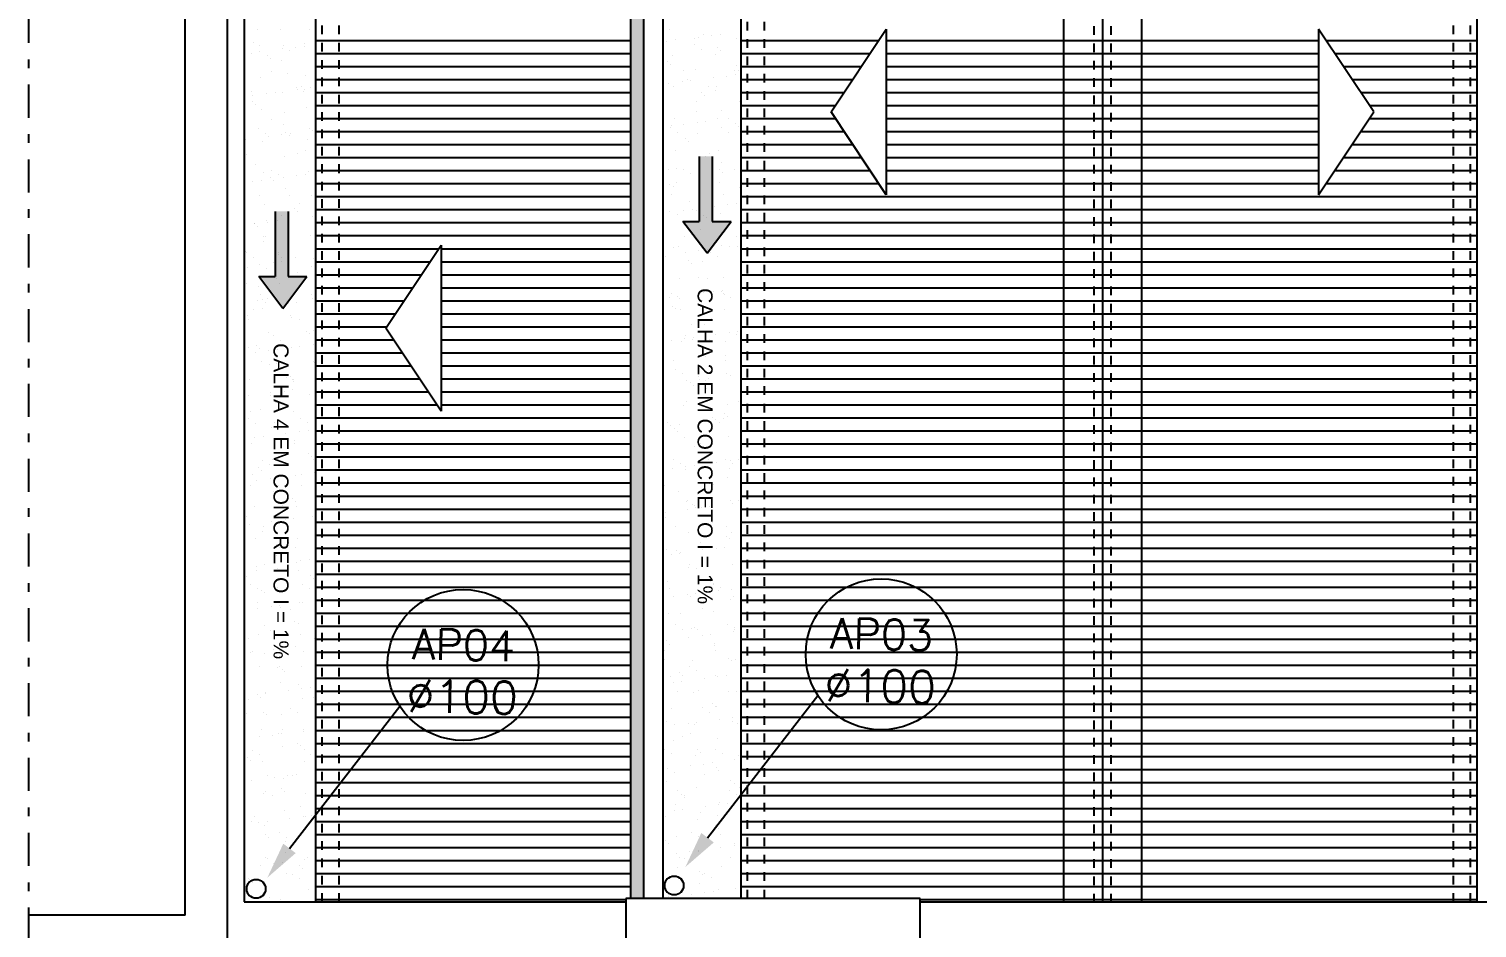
# Model space of a CAD drawing. Header units: millimetres. Extents: x 1573 to 2177, y 1587 to 1932.
# Drawn here: x 1922.09 to 1938.78, y 1898.42 to 1908.78 of the extents above; entities that cross this region are included whole.
import ezdxf
from ezdxf.enums import TextEntityAlignment as Align

# ---------------------------------------------------------------- set-up
doc = ezdxf.new("R2010")
doc.units = ezdxf.units.MM
doc.header["$LTSCALE"] = 0.03
doc.linetypes.add('DASHDOT', pattern=[25.4, 12.7, -6.35, 0, -6.35])
doc.linetypes.add('HIDDEN', pattern=[9.525, 6.35, -3.175])
for name, color, linetype in [('-HIDRO', 8, 'Continuous'), ('A-PEN-C', 4, 'Continuous'), ('PL09', 9, 'Continuous'), ('Tinterno', 9, 'Continuous')]:
    doc.layers.add(name, color=color, linetype=linetype)
doc.layers.add('TigreCad', color=2, linetype='Continuous', lineweight=13)
doc.styles.add('ARIAL', font='arial.ttf')
doc.styles.add('ROMANS', font='romans.shx', dxfattribs={"height": 0.1})

# ---------------------------------------------------------------- blocks, each defined once
blk = doc.blocks.new('11031501d')
at = {"layer": 'TigreCad'}
blk.add_circle((0, 0), 75, dxfattribs=at)
at = {"layer": 'Tinterno'}
blk.add_circle((0, 0), 72.5, dxfattribs=at)

msp = doc.modelspace()

# ---------------------------------------------------------------- hatches: boundary and pattern name
at = {"layer": '-HIDRO'}
h = msp.add_hatch(color=256, dxfattribs=at)
h.dxf.hatch_style = 1
h.paths.add_polyline_path([(1929.17, 1911.044), (1928.27, 1911.044), (1928.27, 1911.944), (1928.12, 1911.944), (1928.12, 1910.894), (1929.02, 1910.894), (1929.02, 1898.762), (1929.17, 1898.762)])
at = {"layer": 'PL09', "ltscale": 100}
for points in [[(1930.18, 1906.562), (1929.962, 1906.562), (1929.962, 1907.312), (1929.812, 1907.312), (1929.812, 1906.562), (1929.625, 1906.562), (1929.903, 1906.195)], [(1925.293, 1905.928), (1925.075, 1905.928), (1925.075, 1906.678), (1924.925, 1906.678), (1924.925, 1905.928), (1924.738, 1905.928), (1925.015, 1905.56)]]:
    msp.add_hatch(color=256, dxfattribs=at).paths.add_polyline_path(points)

# ---------------------------------------------------------------- linework, layer by layer
at = {"layer": '-HIDRO', "linetype": 'DASHDOT'}
msp.add_line((1922.089, 1888.793), (1922.089, 1928.747), dxfattribs=at)
at = {"layer": '-HIDRO'}
for p, q in [((1923.889, 1898.57), (1923.889, 1928.747)), ((1934.009, 1916.813), (1934.009, 1898.72)), ((1934.459, 1916.813), (1934.459, 1898.72)), ((1934.909, 1916.813), (1934.909, 1898.72)), ((1938.776, 1898.72), (1938.776, 1916.813)), ((1924.374, 1912.139), (1924.374, 1898.27)), ((1930.295, 1898.762), (1930.295, 1912.169)), ((1924.569, 1911.944), (1924.569, 1898.72)), ((1925.394, 1898.72), (1925.394, 1911.944)), ((1929.395, 1911.269), (1929.395, 1898.762)), ((1929.17, 1911.044), (1929.17, 1898.762)), ((1929.02, 1910.894), (1929.02, 1898.762)), ((1924.727, 1908.77), (1924.727, 1908.77)), ((1924.991, 1908.778), (1924.991, 1908.778)), ((1925.321, 1908.771), (1925.321, 1908.771)), ((1929.473, 1908.779), (1929.473, 1908.779)), ((1931.332, 1907.825), (1931.968, 1908.779)), ((1931.968, 1908.779), (1931.968, 1906.87)), ((1937.585, 1907.825), (1936.949, 1908.779)), ((1936.949, 1908.779), (1936.949, 1906.87)), ((1924.677, 1908.623), (1924.677, 1908.623)), ((1925.26, 1908.608), (1925.26, 1908.608)), ((1925.394, 1908.648), (1929.02, 1908.648)), ((1929.441, 1908.64), (1929.441, 1908.64)), ((1929.54, 1908.653), (1929.54, 1908.653)), ((1929.761, 1908.675), (1929.761, 1908.675)), ((1929.763, 1908.595), (1929.763, 1908.595)), ((1929.799, 1908.687), (1929.799, 1908.687)), ((1929.857, 1908.72), (1929.857, 1908.72)), ((1929.954, 1908.707), (1929.954, 1908.707)), ((1930.053, 1908.721), (1930.053, 1908.721)), ((1930.248, 1908.673), (1930.248, 1908.673)), ((1930.295, 1908.648), (1931.881, 1908.648)), ((1931.968, 1908.648), (1934.009, 1908.648)), ((1934.009, 1908.648), (1936.949, 1908.648)), ((1937.036, 1908.648), (1938.776, 1908.648)), ((1924.65, 1908.502), (1924.65, 1908.502)), ((1924.745, 1908.589), (1924.745, 1908.589)), ((1924.749, 1908.516), (1924.749, 1908.516)), ((1924.842, 1908.471), (1924.842, 1908.471)), ((1924.877, 1908.439), (1924.877, 1908.439)), ((1925.008, 1908.55), (1925.008, 1908.55)), ((1925.017, 1908.586), (1925.017, 1908.586)), ((1925.097, 1908.535), (1925.097, 1908.535)), ((1925.163, 1908.57), (1925.163, 1908.57)), ((1925.262, 1908.583), (1925.262, 1908.583)), ((1925.394, 1908.498), (1929.02, 1908.498)), ((1929.504, 1908.478), (1929.504, 1908.478)), ((1929.843, 1908.544), (1929.843, 1908.544)), ((1930.003, 1908.485), (1930.003, 1908.485)), ((1930.022, 1908.568), (1930.022, 1908.568)), ((1930.058, 1908.536), (1930.058, 1908.536)), ((1930.295, 1908.498), (1931.781, 1908.498)), ((1931.968, 1908.498), (1934.009, 1908.498)), ((1934.009, 1908.498), (1936.949, 1908.498)), ((1937.136, 1908.498), (1938.776, 1908.498)), ((1924.881, 1908.293), (1924.881, 1908.293)), ((1925.003, 1908.411), (1925.003, 1908.411)), ((1925.067, 1908.265), (1925.067, 1908.265)), ((1925.394, 1908.348), (1929.02, 1908.348)), ((1929.45, 1908.401), (1929.45, 1908.401)), ((1929.485, 1908.369), (1929.485, 1908.369)), ((1929.627, 1908.302), (1929.627, 1908.302)), ((1929.773, 1908.308), (1929.773, 1908.308)), ((1930.22, 1908.303), (1930.22, 1908.303)), ((1930.247, 1908.362), (1930.247, 1908.362)), ((1930.26, 1908.306), (1930.26, 1908.306)), ((1930.295, 1908.348), (1931.681, 1908.348)), ((1931.968, 1908.348), (1934.009, 1908.348)), ((1934.009, 1908.348), (1936.949, 1908.348)), ((1937.236, 1908.348), (1938.776, 1908.348)), ((1924.577, 1908.108), (1924.577, 1908.108)), ((1924.757, 1908.222), (1924.757, 1908.222)), ((1925.17, 1908.109), (1925.17, 1908.109)), ((1925.233, 1908.113), (1925.233, 1908.113)), ((1925.272, 1908.241), (1925.272, 1908.241)), ((1925.339, 1908.1), (1925.339, 1908.1)), ((1925.394, 1908.198), (1929.02, 1908.198)), ((1929.462, 1908.149), (1929.462, 1908.149)), ((1929.516, 1908.111), (1929.516, 1908.111)), ((1929.617, 1908.17), (1929.617, 1908.17)), ((1929.674, 1908.195), (1929.674, 1908.195)), ((1929.716, 1908.183), (1929.716, 1908.183)), ((1929.916, 1908.118), (1929.916, 1908.118)), ((1929.975, 1908.217), (1929.975, 1908.217)), ((1930.015, 1908.118), (1930.015, 1908.118)), ((1930.129, 1908.237), (1930.129, 1908.237)), ((1930.229, 1908.25), (1930.229, 1908.25)), ((1930.295, 1908.198), (1931.581, 1908.198)), ((1931.968, 1908.198), (1934.009, 1908.198)), ((1934.009, 1908.198), (1936.949, 1908.198)), ((1937.336, 1908.198), (1938.776, 1908.198)), ((1924.657, 1908.057), (1924.657, 1908.057)), ((1924.66, 1907.946), (1924.66, 1907.946)), ((1924.671, 1908.012), (1924.671, 1908.012)), ((1924.826, 1908.032), (1924.826, 1908.032)), ((1924.925, 1908.045), (1924.925, 1908.045)), ((1925.015, 1908.044), (1925.015, 1908.044)), ((1925.184, 1908.079), (1925.184, 1908.079)), ((1925.251, 1908.058), (1925.251, 1908.058)), ((1925.268, 1908.081), (1925.268, 1908.081)), ((1925.394, 1908.048), (1929.02, 1908.048)), ((1929.403, 1908.065), (1929.403, 1908.065)), ((1929.785, 1907.941), (1929.785, 1907.941)), ((1929.84, 1908.043), (1929.84, 1908.043)), ((1929.875, 1908.011), (1929.875, 1908.011)), ((1929.997, 1908.067), (1929.997, 1908.067)), ((1930.272, 1907.939), (1930.272, 1907.939)), ((1930.295, 1908.048), (1931.481, 1908.048)), ((1931.968, 1908.048), (1934.009, 1908.048)), ((1934.009, 1908.048), (1936.949, 1908.048)), ((1937.436, 1908.048), (1938.776, 1908.048)), ((1924.695, 1907.914), (1924.695, 1907.914)), ((1924.769, 1907.855), (1924.769, 1907.855)), ((1925.035, 1907.816), (1925.035, 1907.816)), ((1925.284, 1907.874), (1925.284, 1907.874)), ((1925.394, 1907.898), (1929.02, 1907.898)), ((1929.781, 1907.825), (1929.781, 1907.825)), ((1930.065, 1907.837), (1930.065, 1907.837)), ((1930.295, 1907.898), (1931.381, 1907.898)), ((1931.968, 1906.87), (1931.332, 1907.825)), ((1931.968, 1907.898), (1934.009, 1907.898)), ((1934.009, 1907.898), (1936.949, 1907.898)), ((1936.949, 1906.87), (1937.585, 1907.825)), ((1937.536, 1907.898), (1938.776, 1907.898)), ((1924.731, 1907.631), (1924.731, 1907.631)), ((1924.885, 1907.74), (1924.885, 1907.74)), ((1925.027, 1907.676), (1925.027, 1907.676)), ((1925.324, 1907.632), (1925.324, 1907.632)), ((1925.36, 1907.609), (1925.36, 1907.609)), ((1925.394, 1907.748), (1929.02, 1907.748)), ((1925.394, 1907.598), (1929.02, 1907.598)), ((1929.477, 1907.64), (1929.477, 1907.64)), ((1929.492, 1907.67), (1929.492, 1907.67)), ((1929.528, 1907.744), (1929.528, 1907.744)), ((1929.637, 1907.679), (1929.637, 1907.679)), ((1929.792, 1907.7), (1929.792, 1907.7)), ((1929.891, 1907.713), (1929.891, 1907.713)), ((1930.027, 1907.751), (1930.027, 1907.751)), ((1930.07, 1907.641), (1930.07, 1907.641)), ((1930.15, 1907.747), (1930.15, 1907.747)), ((1930.151, 1907.59), (1930.151, 1907.59)), ((1930.231, 1907.686), (1930.231, 1907.686)), ((1930.266, 1907.653), (1930.266, 1907.653)), ((1930.295, 1907.748), (1931.383, 1907.748)), ((1930.295, 1907.598), (1931.483, 1907.598)), ((1931.968, 1907.748), (1934.009, 1907.748)), ((1931.968, 1907.598), (1934.009, 1907.598)), ((1934.009, 1907.748), (1936.949, 1907.748)), ((1934.009, 1907.598), (1936.949, 1907.598)), ((1937.434, 1907.598), (1938.776, 1907.598)), ((1937.534, 1907.748), (1938.776, 1907.748)), ((1924.588, 1907.508), (1924.588, 1907.508)), ((1924.781, 1907.488), (1924.781, 1907.488)), ((1924.811, 1907.58), (1924.811, 1907.58)), ((1924.847, 1907.542), (1924.847, 1907.542)), ((1925.002, 1907.562), (1925.002, 1907.562)), ((1925.051, 1907.588), (1925.051, 1907.588)), ((1925.086, 1907.556), (1925.086, 1907.556)), ((1925.101, 1907.575), (1925.101, 1907.575)), ((1925.296, 1907.507), (1925.296, 1907.507)), ((1925.394, 1907.448), (1929.02, 1907.448)), ((1929.557, 1907.588), (1929.557, 1907.588)), ((1929.658, 1907.518), (1929.658, 1907.518)), ((1929.693, 1907.486), (1929.693, 1907.486)), ((1929.797, 1907.574), (1929.797, 1907.574)), ((1930.284, 1907.572), (1930.284, 1907.572)), ((1930.295, 1907.448), (1931.583, 1907.448)), ((1931.968, 1907.448), (1934.009, 1907.448)), ((1934.009, 1907.448), (1936.949, 1907.448)), ((1937.334, 1907.448), (1938.776, 1907.448)), ((1924.596, 1907.338), (1924.596, 1907.338)), ((1925.039, 1907.309), (1925.039, 1907.309)), ((1925.189, 1907.339), (1925.189, 1907.339)), ((1925.275, 1907.383), (1925.275, 1907.383)), ((1925.394, 1907.298), (1929.02, 1907.298)), ((1929.54, 1907.377), (1929.54, 1907.377)), ((1929.883, 1907.312), (1929.883, 1907.312)), ((1929.935, 1907.348), (1929.935, 1907.348)), ((1930.039, 1907.383), (1930.039, 1907.383)), ((1930.295, 1907.298), (1931.683, 1907.298)), ((1931.968, 1907.298), (1934.009, 1907.298)), ((1934.009, 1907.298), (1936.949, 1907.298)), ((1937.234, 1907.298), (1938.776, 1907.298)), ((1924.703, 1907.215), (1924.703, 1907.215)), ((1924.793, 1907.121), (1924.793, 1907.121)), ((1924.885, 1907.154), (1924.885, 1907.154)), ((1924.965, 1907.103), (1924.965, 1907.103)), ((1925.177, 1907.092), (1925.177, 1907.092)), ((1925.276, 1907.105), (1925.276, 1907.105)), ((1925.308, 1907.14), (1925.308, 1907.14)), ((1925.394, 1907.148), (1929.02, 1907.148)), ((1929.455, 1907.162), (1929.455, 1907.162)), ((1929.554, 1907.175), (1929.554, 1907.175)), ((1929.631, 1907.163), (1929.631, 1907.163)), ((1929.711, 1907.111), (1929.711, 1907.111)), ((1929.809, 1907.207), (1929.809, 1907.207)), ((1929.813, 1907.209), (1929.813, 1907.209)), ((1929.968, 1907.23), (1929.968, 1907.23)), ((1930.048, 1907.161), (1930.048, 1907.161)), ((1930.067, 1907.243), (1930.067, 1907.243)), ((1930.084, 1907.128), (1930.084, 1907.128)), ((1930.224, 1907.164), (1930.224, 1907.164)), ((1930.295, 1907.148), (1931.783, 1907.148)), ((1931.968, 1907.148), (1934.009, 1907.148)), ((1934.009, 1907.148), (1936.949, 1907.148)), ((1937.134, 1907.148), (1938.776, 1907.148)), ((1924.664, 1907.025), (1924.664, 1907.025)), ((1924.764, 1907.038), (1924.764, 1907.038)), ((1924.868, 1907.064), (1924.868, 1907.064)), ((1924.904, 1907.031), (1924.904, 1907.031)), ((1925.022, 1907.072), (1925.022, 1907.072)), ((1925.051, 1906.942), (1925.051, 1906.942)), ((1925.394, 1906.998), (1929.02, 1906.998)), ((1929.476, 1906.993), (1929.476, 1906.993)), ((1929.511, 1906.961), (1929.511, 1906.961)), ((1929.552, 1907.01), (1929.552, 1907.01)), ((1930.051, 1907.016), (1930.051, 1907.016)), ((1930.273, 1906.955), (1930.273, 1906.955)), ((1930.295, 1906.998), (1931.883, 1906.998)), ((1931.968, 1906.998), (1934.009, 1906.998)), ((1934.009, 1906.998), (1936.949, 1906.998)), ((1937.034, 1906.998), (1938.776, 1906.998)), ((1924.75, 1906.861), (1924.75, 1906.861)), ((1925.093, 1906.858), (1925.093, 1906.858)), ((1925.206, 1906.773), (1925.206, 1906.773)), ((1925.343, 1906.862), (1925.343, 1906.862)), ((1925.394, 1906.848), (1929.02, 1906.848)), ((1929.496, 1906.87), (1929.496, 1906.87)), ((1929.701, 1906.787), (1929.701, 1906.787)), ((1929.821, 1906.84), (1929.821, 1906.84)), ((1930.089, 1906.871), (1930.089, 1906.871)), ((1930.144, 1906.76), (1930.144, 1906.76)), ((1930.243, 1906.773), (1930.243, 1906.773)), ((1930.295, 1906.848), (1934.009, 1906.848)), ((1934.009, 1906.848), (1938.776, 1906.848)), ((1924.805, 1906.754), (1924.805, 1906.754)), ((1924.925, 1906.678), (1924.925, 1906.678)), ((1925.005, 1906.627), (1925.005, 1906.627)), ((1925.084, 1906.602), (1925.084, 1906.602)), ((1925.145, 1906.707), (1925.145, 1906.707)), ((1925.18, 1906.674), (1925.18, 1906.674)), ((1925.353, 1906.622), (1925.353, 1906.622)), ((1925.394, 1906.698), (1929.02, 1906.698)), ((1929.476, 1906.672), (1929.476, 1906.672)), ((1929.564, 1906.643), (1929.564, 1906.643)), ((1929.631, 1906.692), (1929.631, 1906.692)), ((1929.73, 1906.705), (1929.73, 1906.705)), ((1929.785, 1906.686), (1929.785, 1906.686)), ((1929.865, 1906.634), (1929.865, 1906.634)), ((1929.866, 1906.636), (1929.866, 1906.636)), ((1929.901, 1906.603), (1929.901, 1906.603)), ((1929.989, 1906.739), (1929.989, 1906.739)), ((1930.063, 1906.649), (1930.063, 1906.649)), ((1930.295, 1906.698), (1934.009, 1906.698)), ((1934.009, 1906.698), (1938.776, 1906.698)), ((1924.575, 1906.578), (1924.575, 1906.578)), ((1924.685, 1906.534), (1924.685, 1906.534)), ((1924.686, 1906.539), (1924.686, 1906.539)), ((1924.721, 1906.506), (1924.721, 1906.506)), ((1924.825, 1906.568), (1924.825, 1906.568)), ((1924.84, 1906.555), (1924.84, 1906.555)), ((1924.949, 1906.576), (1924.949, 1906.576)), ((1925.394, 1906.548), (1929.02, 1906.548)), ((1929.833, 1906.473), (1929.833, 1906.473)), ((1930.091, 1906.43), (1930.091, 1906.43)), ((1930.295, 1906.548), (1934.009, 1906.548)), ((1934.009, 1906.548), (1938.776, 1906.548)), ((1924.789, 1906.385), (1924.789, 1906.385)), ((1924.797, 1906.333), (1924.797, 1906.333)), ((1924.817, 1906.387), (1924.817, 1906.387)), ((1925.332, 1906.405), (1925.332, 1906.405)), ((1925.394, 1906.398), (1929.02, 1906.398)), ((1926.202, 1905.332), (1926.839, 1906.287)), ((1926.839, 1906.287), (1926.839, 1904.377)), ((1929.518, 1906.262), (1929.518, 1906.262)), ((1929.576, 1906.276), (1929.576, 1906.276)), ((1929.649, 1906.393), (1929.649, 1906.393)), ((1930.075, 1906.282), (1930.075, 1906.282)), ((1930.164, 1906.269), (1930.164, 1906.269)), ((1930.243, 1906.394), (1930.243, 1906.394)), ((1930.257, 1906.278), (1930.257, 1906.278)), ((1930.295, 1906.398), (1934.009, 1906.398)), ((1934.009, 1906.398), (1938.776, 1906.398)), ((1924.587, 1906.211), (1924.587, 1906.211)), ((1924.599, 1906.199), (1924.599, 1906.199)), ((1924.68, 1906.148), (1924.68, 1906.148)), ((1924.961, 1906.209), (1924.961, 1906.209)), ((1924.963, 1906.182), (1924.963, 1906.182)), ((1924.998, 1906.149), (1924.998, 1906.149)), ((1925.001, 1906.098), (1925.001, 1906.098)), ((1925.079, 1906.201), (1925.079, 1906.201)), ((1925.159, 1906.15), (1925.159, 1906.15)), ((1925.374, 1906.132), (1925.374, 1906.132)), ((1925.394, 1906.248), (1926.813, 1906.248)), ((1925.394, 1906.098), (1926.713, 1906.098)), ((1926.839, 1906.248), (1929.02, 1906.248)), ((1926.839, 1906.098), (1929.02, 1906.098)), ((1929.426, 1906.156), (1929.426, 1906.156)), ((1929.652, 1906.201), (1929.652, 1906.201)), ((1929.684, 1906.111), (1929.684, 1906.111)), ((1929.806, 1906.222), (1929.806, 1906.222)), ((1929.845, 1906.106), (1929.845, 1906.106)), ((1929.906, 1906.235), (1929.906, 1906.235)), ((1929.939, 1906.209), (1929.939, 1906.209)), ((1930.019, 1906.157), (1930.019, 1906.157)), ((1930.292, 1906.246), (1930.292, 1906.246)), ((1930.295, 1906.248), (1934.009, 1906.248)), ((1930.295, 1906.098), (1934.009, 1906.098)), ((1934.009, 1906.248), (1938.776, 1906.248)), ((1934.009, 1906.098), (1938.776, 1906.098)), ((1924.602, 1906.03), (1924.602, 1906.03)), ((1924.747, 1906.065), (1924.747, 1906.065)), ((1924.829, 1906.02), (1924.829, 1906.02)), ((1924.902, 1906.085), (1924.902, 1906.085)), ((1925.187, 1905.976), (1925.187, 1905.976)), ((1925.344, 1906.038), (1925.344, 1906.038)), ((1925.394, 1905.948), (1926.613, 1905.948)), ((1926.839, 1905.948), (1929.02, 1905.948)), ((1929.719, 1906.078), (1929.719, 1906.078)), ((1930.295, 1905.948), (1934.009, 1905.948)), ((1934.009, 1905.948), (1938.776, 1905.948)), ((1924.599, 1905.844), (1924.599, 1905.844)), ((1924.729, 1905.808), (1924.729, 1905.808)), ((1924.943, 1905.908), (1924.943, 1905.908)), ((1924.973, 1905.842), (1924.973, 1905.842)), ((1925.394, 1905.798), (1926.513, 1905.798)), ((1926.839, 1905.798), (1929.02, 1905.798)), ((1929.588, 1905.909), (1929.588, 1905.909)), ((1929.803, 1905.916), (1929.803, 1905.916)), ((1929.909, 1905.905), (1929.909, 1905.905)), ((1930.081, 1905.765), (1930.081, 1905.765)), ((1930.087, 1905.915), (1930.087, 1905.915)), ((1930.295, 1905.798), (1934.009, 1905.798)), ((1934.009, 1905.798), (1938.776, 1905.798)), ((1924.727, 1905.654), (1924.727, 1905.654)), ((1924.753, 1905.722), (1924.753, 1905.722)), ((1924.781, 1905.657), (1924.781, 1905.657)), ((1924.816, 1905.624), (1924.816, 1905.624)), ((1924.834, 1905.671), (1924.834, 1905.671)), ((1925.037, 1905.594), (1925.037, 1905.594)), ((1925.077, 1905.615), (1925.077, 1905.615)), ((1925.177, 1905.628), (1925.177, 1905.628)), ((1925.346, 1905.723), (1925.346, 1905.723)), ((1925.356, 1905.671), (1925.356, 1905.671)), ((1925.394, 1905.648), (1926.413, 1905.648)), ((1926.839, 1905.648), (1929.02, 1905.648)), ((1929.469, 1905.684), (1929.469, 1905.684)), ((1929.499, 1905.73), (1929.499, 1905.73)), ((1929.568, 1905.697), (1929.568, 1905.697)), ((1929.58, 1905.679), (1929.58, 1905.679)), ((1929.827, 1905.731), (1929.827, 1905.731)), ((1929.857, 1905.739), (1929.857, 1905.739)), ((1929.982, 1905.752), (1929.982, 1905.752)), ((1930.075, 1905.753), (1930.075, 1905.753)), ((1930.092, 1905.731), (1930.092, 1905.731)), ((1930.11, 1905.721), (1930.11, 1905.721)), ((1930.173, 1905.68), (1930.173, 1905.68)), ((1930.295, 1905.648), (1934.009, 1905.648)), ((1934.009, 1905.648), (1938.776, 1905.648)), ((1924.611, 1905.476), (1924.611, 1905.476)), ((1924.618, 1905.429), (1924.618, 1905.429)), ((1924.679, 1905.547), (1924.679, 1905.547)), ((1924.778, 1905.56), (1924.778, 1905.56)), ((1925.099, 1905.474), (1925.099, 1905.474)), ((1925.119, 1905.45), (1925.119, 1905.45)), ((1925.211, 1905.43), (1925.211, 1905.43)), ((1925.394, 1905.498), (1926.313, 1905.498)), ((1926.839, 1905.498), (1929.02, 1905.498)), ((1929.502, 1905.586), (1929.502, 1905.586)), ((1929.537, 1905.553), (1929.537, 1905.553)), ((1929.6, 1905.542), (1929.6, 1905.542)), ((1929.957, 1905.439), (1929.957, 1905.439)), ((1930.099, 1905.548), (1930.099, 1905.548)), ((1930.295, 1905.498), (1934.009, 1905.498)), ((1934.009, 1905.498), (1938.776, 1905.498)), ((1924.853, 1905.286), (1924.853, 1905.286)), ((1925.285, 1905.298), (1925.285, 1905.298)), ((1925.32, 1905.266), (1925.32, 1905.266)), ((1925.368, 1905.304), (1925.368, 1905.304)), ((1925.394, 1905.348), (1926.213, 1905.348)), ((1926.839, 1904.377), (1926.202, 1905.332)), ((1926.839, 1905.348), (1929.02, 1905.348)), ((1929.653, 1905.253), (1929.653, 1905.253)), ((1929.727, 1905.38), (1929.727, 1905.38)), ((1929.869, 1905.372), (1929.869, 1905.372)), ((1930.003, 1905.261), (1930.003, 1905.261)), ((1930.158, 1905.282), (1930.158, 1905.282)), ((1930.246, 1905.254), (1930.246, 1905.254)), ((1930.257, 1905.295), (1930.257, 1905.295)), ((1930.295, 1905.348), (1934.009, 1905.348)), ((1934.009, 1905.348), (1938.776, 1905.348)), ((1924.623, 1905.109), (1924.623, 1905.109)), ((1924.712, 1905.131), (1924.712, 1905.131)), ((1924.747, 1905.099), (1924.747, 1905.099)), ((1924.907, 1905.245), (1924.907, 1905.245)), ((1924.953, 1905.09), (1924.953, 1905.09)), ((1924.987, 1905.194), (1924.987, 1905.194)), ((1925.111, 1905.107), (1925.111, 1905.107)), ((1925.212, 1905.124), (1925.212, 1905.124)), ((1925.367, 1905.144), (1925.367, 1905.144)), ((1925.394, 1905.198), (1926.292, 1905.198)), ((1926.839, 1905.198), (1929.02, 1905.198)), ((1929.49, 1905.194), (1929.49, 1905.194)), ((1929.612, 1905.175), (1929.612, 1905.175)), ((1929.645, 1905.214), (1929.645, 1905.214)), ((1929.733, 1905.202), (1929.733, 1905.202)), ((1929.744, 1905.227), (1929.744, 1905.227)), ((1929.892, 1905.228), (1929.892, 1905.228)), ((1929.927, 1905.196), (1929.927, 1905.196)), ((1930.111, 1905.181), (1930.111, 1905.181)), ((1930.295, 1905.198), (1934.009, 1905.198)), ((1934.009, 1905.198), (1938.776, 1905.198)), ((1924.699, 1905.056), (1924.699, 1905.056)), ((1924.772, 1904.952), (1924.772, 1904.952)), ((1924.854, 1905.077), (1924.854, 1905.077)), ((1924.937, 1904.925), (1924.937, 1904.925)), ((1925.365, 1904.953), (1925.365, 1904.953)), ((1925.38, 1904.937), (1925.38, 1904.937)), ((1925.394, 1905.048), (1926.392, 1905.048)), ((1926.839, 1905.048), (1929.02, 1905.048)), ((1929.518, 1904.961), (1929.518, 1904.961)), ((1929.881, 1905.005), (1929.881, 1905.005)), ((1930.111, 1904.962), (1930.111, 1904.962)), ((1930.117, 1905.022), (1930.117, 1905.022)), ((1930.295, 1905.048), (1934.009, 1905.048)), ((1934.009, 1905.048), (1938.776, 1905.048)), ((1924.865, 1904.919), (1924.865, 1904.919)), ((1925.061, 1904.768), (1925.061, 1904.768)), ((1925.103, 1904.773), (1925.103, 1904.773)), ((1925.394, 1904.898), (1926.492, 1904.898)), ((1926.839, 1904.898), (1929.02, 1904.898)), ((1929.544, 1904.855), (1929.544, 1904.855)), ((1929.624, 1904.808), (1929.624, 1904.808)), ((1929.807, 1904.776), (1929.807, 1904.776)), ((1929.92, 1904.757), (1929.92, 1904.757)), ((1930.123, 1904.814), (1930.123, 1904.814)), ((1930.179, 1904.791), (1930.179, 1904.791)), ((1930.283, 1904.87), (1930.283, 1904.87)), ((1930.295, 1904.898), (1934.009, 1904.898)), ((1934.009, 1904.898), (1938.776, 1904.898)), ((1924.635, 1904.742), (1924.635, 1904.742)), ((1924.875, 1904.586), (1924.875, 1904.586)), ((1925.03, 1904.607), (1925.03, 1904.607)), ((1925.123, 1904.74), (1925.123, 1904.74)), ((1925.129, 1904.62), (1925.129, 1904.62)), ((1925.138, 1904.741), (1925.138, 1904.741)), ((1925.141, 1904.717), (1925.141, 1904.717)), ((1925.388, 1904.654), (1925.388, 1904.654)), ((1925.394, 1904.748), (1926.592, 1904.748)), ((1925.394, 1904.598), (1926.692, 1904.598)), ((1926.839, 1904.748), (1929.02, 1904.748)), ((1926.839, 1904.598), (1929.02, 1904.598)), ((1929.407, 1904.69), (1929.407, 1904.69)), ((1929.666, 1904.724), (1929.666, 1904.724)), ((1929.71, 1904.703), (1929.71, 1904.703)), ((1929.745, 1904.671), (1929.745, 1904.671)), ((1929.821, 1904.744), (1929.821, 1904.744)), ((1929.887, 1904.725), (1929.887, 1904.725)), ((1929.893, 1904.638), (1929.893, 1904.638)), ((1930.295, 1904.748), (1934.009, 1904.748)), ((1930.295, 1904.598), (1934.009, 1904.598)), ((1934.009, 1904.748), (1938.776, 1904.748)), ((1934.009, 1904.598), (1938.776, 1904.598)), ((1924.616, 1904.552), (1924.616, 1904.552)), ((1924.877, 1904.552), (1924.877, 1904.552)), ((1924.926, 1904.475), (1924.926, 1904.475)), ((1925.327, 1904.567), (1925.327, 1904.567)), ((1925.392, 1904.57), (1925.392, 1904.57)), ((1925.394, 1904.448), (1926.792, 1904.448)), ((1926.839, 1904.448), (1929.02, 1904.448)), ((1929.636, 1904.441), (1929.636, 1904.441)), ((1929.672, 1904.484), (1929.672, 1904.484)), ((1929.935, 1904.497), (1929.935, 1904.497)), ((1930.135, 1904.447), (1930.135, 1904.447)), ((1930.265, 1904.485), (1930.265, 1904.485)), ((1930.295, 1904.448), (1934.009, 1904.448)), ((1934.009, 1904.448), (1938.776, 1904.448)), ((1924.621, 1904.29), (1924.621, 1904.29)), ((1924.647, 1904.375), (1924.647, 1904.375)), ((1924.755, 1904.4), (1924.755, 1904.4)), ((1925.135, 1904.373), (1925.135, 1904.373)), ((1925.215, 1904.291), (1925.215, 1904.291)), ((1925.394, 1904.298), (1929.02, 1904.298)), ((1929.841, 1904.254), (1929.841, 1904.254)), ((1929.905, 1904.271), (1929.905, 1904.271)), ((1929.961, 1904.299), (1929.961, 1904.299)), ((1929.996, 1904.274), (1929.996, 1904.274)), ((1930.095, 1904.287), (1930.095, 1904.287)), ((1930.101, 1904.345), (1930.101, 1904.345)), ((1930.136, 1904.313), (1930.136, 1904.313)), ((1930.295, 1904.298), (1934.009, 1904.298)), ((1934.009, 1904.298), (1938.776, 1904.298)), ((1924.702, 1904.238), (1924.702, 1904.238)), ((1924.889, 1904.184), (1924.889, 1904.184)), ((1924.92, 1904.248), (1924.92, 1904.248)), ((1924.956, 1904.216), (1924.956, 1904.216)), ((1925.051, 1904.116), (1925.051, 1904.116)), ((1925.206, 1904.136), (1925.206, 1904.136)), ((1925.295, 1904.24), (1925.295, 1904.24)), ((1925.305, 1904.149), (1925.305, 1904.149)), ((1925.394, 1904.148), (1929.02, 1904.148)), ((1929.448, 1904.247), (1929.448, 1904.247)), ((1929.483, 1904.206), (1929.483, 1904.206)), ((1929.528, 1904.178), (1929.528, 1904.178)), ((1929.563, 1904.146), (1929.563, 1904.146)), ((1929.583, 1904.219), (1929.583, 1904.219)), ((1930.041, 1904.248), (1930.041, 1904.248)), ((1930.295, 1904.148), (1934.009, 1904.148)), ((1934.009, 1904.148), (1938.776, 1904.148)), ((1924.659, 1904.008), (1924.659, 1904.008)), ((1924.693, 1904.069), (1924.693, 1904.069)), ((1924.792, 1904.082), (1924.792, 1904.082)), ((1925.079, 1903.998), (1925.079, 1903.998)), ((1925.145, 1904.042), (1925.145, 1904.042)), ((1925.147, 1904.006), (1925.147, 1904.006)), ((1925.394, 1903.998), (1929.02, 1903.998)), ((1929.648, 1904.074), (1929.648, 1904.074)), ((1929.753, 1903.972), (1929.753, 1903.972)), ((1929.825, 1904.007), (1929.825, 1904.007)), ((1930.147, 1904.08), (1930.147, 1904.08)), ((1930.295, 1903.998), (1934.009, 1903.998)), ((1934.009, 1903.998), (1938.776, 1903.998)), ((1924.573, 1903.875), (1924.573, 1903.875)), ((1924.775, 1903.813), (1924.775, 1903.813)), ((1924.856, 1903.761), (1924.856, 1903.761)), ((1924.901, 1903.817), (1924.901, 1903.817)), ((1925.311, 1903.89), (1925.311, 1903.89)), ((1925.346, 1903.858), (1925.346, 1903.858)), ((1925.369, 1903.814), (1925.369, 1903.814)), ((1925.394, 1903.848), (1929.02, 1903.848)), ((1929.403, 1903.885), (1929.403, 1903.885)), ((1929.521, 1903.821), (1929.521, 1903.821)), ((1929.602, 1903.77), (1929.602, 1903.77)), ((1929.917, 1903.904), (1929.917, 1903.904)), ((1929.918, 1903.82), (1929.918, 1903.82)), ((1929.953, 1903.788), (1929.953, 1903.788)), ((1930.017, 1903.783), (1930.017, 1903.783)), ((1930.115, 1903.822), (1930.115, 1903.822)), ((1930.172, 1903.804), (1930.172, 1903.804)), ((1930.195, 1903.771), (1930.195, 1903.771)), ((1930.271, 1903.817), (1930.271, 1903.817)), ((1930.295, 1903.848), (1934.009, 1903.848)), ((1934.009, 1903.848), (1938.776, 1903.848)), ((1924.671, 1903.641), (1924.671, 1903.641)), ((1924.738, 1903.723), (1924.738, 1903.723)), ((1924.773, 1903.691), (1924.773, 1903.691)), ((1924.868, 1903.599), (1924.868, 1903.599)), ((1924.968, 1903.612), (1924.968, 1903.612)), ((1925.159, 1903.639), (1925.159, 1903.639)), ((1925.226, 1903.646), (1925.226, 1903.646)), ((1925.381, 1903.666), (1925.381, 1903.666)), ((1925.394, 1903.698), (1929.02, 1903.698)), ((1929.504, 1903.716), (1929.504, 1903.716)), ((1929.659, 1903.736), (1929.659, 1903.736)), ((1929.66, 1903.706), (1929.66, 1903.706)), ((1929.758, 1903.749), (1929.758, 1903.749)), ((1930.143, 1903.614), (1930.143, 1903.614)), ((1930.159, 1903.713), (1930.159, 1903.713)), ((1930.295, 1903.698), (1934.009, 1903.698)), ((1934.009, 1903.698), (1938.776, 1903.698)), ((1924.64, 1903.52), (1924.64, 1903.52)), ((1924.714, 1903.578), (1924.714, 1903.578)), ((1924.913, 1903.45), (1924.913, 1903.45)), ((1924.963, 1903.517), (1924.963, 1903.517)), ((1925.233, 1903.521), (1925.233, 1903.521)), ((1925.394, 1903.548), (1929.02, 1903.548)), ((1929.415, 1903.518), (1929.415, 1903.518)), ((1929.57, 1903.447), (1929.57, 1903.447)), ((1929.929, 1903.537), (1929.929, 1903.537)), ((1929.979, 1903.529), (1929.979, 1903.529)), ((1930.295, 1903.548), (1934.009, 1903.548)), ((1934.009, 1903.548), (1938.776, 1903.548)), ((1924.683, 1903.274), (1924.683, 1903.274)), ((1924.929, 1903.336), (1924.929, 1903.336)), ((1925.01, 1903.284), (1925.01, 1903.284)), ((1925.129, 1903.365), (1925.129, 1903.365)), ((1925.164, 1903.333), (1925.164, 1903.333)), ((1925.171, 1903.272), (1925.171, 1903.272)), ((1925.394, 1903.398), (1929.02, 1903.398)), ((1929.672, 1903.339), (1929.672, 1903.339)), ((1929.675, 1903.344), (1929.675, 1903.344)), ((1929.736, 1903.295), (1929.736, 1903.295)), ((1929.756, 1903.293), (1929.756, 1903.293)), ((1929.771, 1903.263), (1929.771, 1903.263)), ((1929.835, 1903.266), (1929.835, 1903.266)), ((1929.934, 1903.279), (1929.934, 1903.279)), ((1930.171, 1903.346), (1930.171, 1903.346)), ((1930.193, 1903.313), (1930.193, 1903.313)), ((1930.268, 1903.345), (1930.268, 1903.345)), ((1930.295, 1903.398), (1934.009, 1903.398)), ((1934.009, 1903.398), (1938.776, 1903.398)), ((1924.591, 1903.166), (1924.591, 1903.166)), ((1924.889, 1903.108), (1924.889, 1903.108)), ((1925.044, 1903.129), (1925.044, 1903.129)), ((1925.143, 1903.142), (1925.143, 1903.142)), ((1925.353, 1903.159), (1925.353, 1903.159)), ((1925.394, 1903.248), (1929.02, 1903.248)), ((1925.394, 1903.098), (1929.02, 1903.098)), ((1929.421, 1903.212), (1929.421, 1903.212)), ((1929.427, 1903.151), (1929.427, 1903.151)), ((1929.68, 1903.246), (1929.68, 1903.246)), ((1929.941, 1903.17), (1929.941, 1903.17)), ((1929.961, 1903.089), (1929.961, 1903.089)), ((1930.295, 1903.248), (1934.009, 1903.248)), ((1930.295, 1903.098), (1934.009, 1903.098)), ((1934.009, 1903.248), (1938.776, 1903.248)), ((1934.009, 1903.098), (1938.776, 1903.098)), ((1924.63, 1903.074), (1924.63, 1903.074)), ((1924.781, 1902.992), (1924.781, 1902.992)), ((1924.794, 1903.043), (1924.794, 1903.043)), ((1924.925, 1903.083), (1924.925, 1903.083)), ((1925.387, 1903.044), (1925.387, 1903.044)), ((1925.394, 1902.948), (1929.02, 1902.948)), ((1929.54, 1903.051), (1929.54, 1903.051)), ((1929.684, 1902.972), (1929.684, 1902.972)), ((1930.127, 1902.937), (1930.127, 1902.937)), ((1930.133, 1903.052), (1930.133, 1903.052)), ((1930.183, 1902.979), (1930.183, 1902.979)), ((1930.295, 1902.948), (1934.009, 1902.948)), ((1934.009, 1902.948), (1938.776, 1902.948)), ((1924.57, 1902.806), (1924.57, 1902.806)), ((1924.695, 1902.907), (1924.695, 1902.907)), ((1924.946, 1902.84), (1924.946, 1902.84)), ((1924.982, 1902.808), (1924.982, 1902.808)), ((1925.083, 1902.858), (1925.083, 1902.858)), ((1925.163, 1902.807), (1925.163, 1902.807)), ((1925.183, 1902.905), (1925.183, 1902.905)), ((1925.394, 1902.798), (1929.02, 1902.798)), ((1929.439, 1902.784), (1929.439, 1902.784)), ((1929.554, 1902.77), (1929.554, 1902.77)), ((1929.829, 1902.867), (1929.829, 1902.867)), ((1929.856, 1902.776), (1929.856, 1902.776)), ((1929.909, 1902.816), (1929.909, 1902.816)), ((1929.953, 1902.802), (1929.953, 1902.802)), ((1930.01, 1902.796), (1930.01, 1902.796)), ((1930.11, 1902.809), (1930.11, 1902.809)), ((1930.162, 1902.905), (1930.162, 1902.905)), ((1930.295, 1902.798), (1934.009, 1902.798)), ((1934.009, 1902.798), (1938.776, 1902.798)), ((1924.707, 1902.591), (1924.707, 1902.591)), ((1924.806, 1902.604), (1924.806, 1902.604)), ((1924.937, 1902.716), (1924.937, 1902.716)), ((1925.065, 1902.638), (1925.065, 1902.638)), ((1925.171, 1902.634), (1925.171, 1902.634)), ((1925.22, 1902.659), (1925.22, 1902.659)), ((1925.319, 1902.672), (1925.319, 1902.672)), ((1925.394, 1902.648), (1929.02, 1902.648)), ((1929.498, 1902.729), (1929.498, 1902.729)), ((1929.589, 1902.738), (1929.589, 1902.738)), ((1929.597, 1902.742), (1929.597, 1902.742)), ((1929.696, 1902.605), (1929.696, 1902.605)), ((1930.195, 1902.612), (1930.195, 1902.612)), ((1930.295, 1902.648), (1934.009, 1902.648)), ((1934.009, 1902.648), (1938.776, 1902.648)), ((1924.599, 1902.467), (1924.599, 1902.467)), ((1924.707, 1902.54), (1924.707, 1902.54)), ((1924.948, 1902.566), (1924.948, 1902.566)), ((1925.195, 1902.538), (1925.195, 1902.538)), ((1925.337, 1902.482), (1925.337, 1902.482)), ((1925.372, 1902.45), (1925.372, 1902.45)), ((1925.394, 1902.498), (1929.02, 1902.498)), ((1929.451, 1902.417), (1929.451, 1902.417)), ((1929.694, 1902.574), (1929.694, 1902.574)), ((1929.779, 1902.564), (1929.779, 1902.564)), ((1929.965, 1902.435), (1929.965, 1902.435)), ((1930.287, 1902.575), (1930.287, 1902.575)), ((1930.295, 1902.498), (1934.009, 1902.498)), ((1934.009, 1902.498), (1938.776, 1902.498)), ((1924.644, 1902.38), (1924.644, 1902.38)), ((1924.724, 1902.329), (1924.724, 1902.329)), ((1924.764, 1902.315), (1924.764, 1902.315)), ((1924.799, 1902.283), (1924.799, 1902.283)), ((1924.949, 1902.349), (1924.949, 1902.349)), ((1925.237, 1902.381), (1925.237, 1902.381)), ((1925.317, 1902.33), (1925.317, 1902.33)), ((1925.394, 1902.348), (1929.02, 1902.348)), ((1929.47, 1902.338), (1929.47, 1902.338)), ((1929.673, 1902.258), (1929.673, 1902.258)), ((1929.772, 1902.272), (1929.772, 1902.272)), ((1929.944, 1902.412), (1929.944, 1902.412)), ((1929.979, 1902.38), (1929.979, 1902.38)), ((1929.983, 1902.39), (1929.983, 1902.39)), ((1930.031, 1902.306), (1930.031, 1902.306)), ((1930.063, 1902.339), (1930.063, 1902.339)), ((1930.186, 1902.326), (1930.186, 1902.326)), ((1930.285, 1902.339), (1930.285, 1902.339)), ((1930.295, 1902.348), (1934.009, 1902.348)), ((1934.009, 1902.348), (1938.776, 1902.348)), ((1924.719, 1902.173), (1924.719, 1902.173)), ((1924.728, 1902.101), (1924.728, 1902.101)), ((1924.883, 1902.121), (1924.883, 1902.121)), ((1924.982, 1902.134), (1924.982, 1902.134)), ((1924.989, 1902.109), (1924.989, 1902.109)), ((1925.102, 1902.089), (1925.102, 1902.089)), ((1925.207, 1902.171), (1925.207, 1902.171)), ((1925.24, 1902.168), (1925.24, 1902.168)), ((1925.394, 1902.198), (1929.02, 1902.198)), ((1929.407, 1902.213), (1929.407, 1902.213)), ((1929.518, 1902.238), (1929.518, 1902.238)), ((1929.708, 1902.238), (1929.708, 1902.238)), ((1929.848, 1902.097), (1929.848, 1902.097)), ((1930.169, 1902.206), (1930.169, 1902.206)), ((1930.207, 1902.245), (1930.207, 1902.245)), ((1930.295, 1902.198), (1934.009, 1902.198)), ((1934.009, 1902.198), (1938.776, 1902.198)), ((1924.961, 1901.982), (1924.961, 1901.982)), ((1925.155, 1901.957), (1925.155, 1901.957)), ((1925.19, 1901.925), (1925.19, 1901.925)), ((1925.394, 1902.048), (1929.02, 1902.048)), ((1929.463, 1902.05), (1929.463, 1902.05)), ((1929.596, 1902.039), (1929.596, 1902.039)), ((1929.977, 1902.068), (1929.977, 1902.068)), ((1930.295, 1902.048), (1934.009, 1902.048)), ((1934.009, 1902.048), (1938.776, 1902.048)), ((1924.582, 1901.79), (1924.582, 1901.79)), ((1924.617, 1901.758), (1924.617, 1901.758)), ((1924.731, 1901.806), (1924.731, 1901.806)), ((1924.798, 1901.903), (1924.798, 1901.903)), ((1924.878, 1901.852), (1924.878, 1901.852)), ((1925.219, 1901.803), (1925.219, 1901.803)), ((1925.379, 1901.752), (1925.379, 1901.752)), ((1925.391, 1901.904), (1925.391, 1901.904)), ((1925.394, 1901.898), (1929.02, 1901.898)), ((1929.544, 1901.912), (1929.544, 1901.912)), ((1929.624, 1901.861), (1929.624, 1901.861)), ((1929.694, 1901.768), (1929.694, 1901.768)), ((1929.72, 1901.871), (1929.72, 1901.871)), ((1929.762, 1901.887), (1929.762, 1901.887)), ((1929.797, 1901.855), (1929.797, 1901.855)), ((1929.849, 1901.788), (1929.849, 1901.788)), ((1929.948, 1901.801), (1929.948, 1901.801)), ((1930.137, 1901.913), (1930.137, 1901.913)), ((1930.207, 1901.835), (1930.207, 1901.835)), ((1930.217, 1901.862), (1930.217, 1901.862)), ((1930.219, 1901.878), (1930.219, 1901.878)), ((1930.295, 1901.898), (1934.009, 1901.898)), ((1934.009, 1901.898), (1938.776, 1901.898)), ((1924.645, 1901.596), (1924.645, 1901.596)), ((1924.662, 1901.611), (1924.662, 1901.611)), ((1924.807, 1901.584), (1924.807, 1901.584)), ((1924.903, 1901.63), (1924.903, 1901.63)), ((1924.973, 1901.615), (1924.973, 1901.615)), ((1925.058, 1901.651), (1925.058, 1901.651)), ((1925.157, 1901.664), (1925.157, 1901.664)), ((1925.255, 1901.612), (1925.255, 1901.612)), ((1925.394, 1901.748), (1929.02, 1901.748)), ((1925.394, 1901.598), (1929.02, 1901.598)), ((1929.408, 1901.619), (1929.408, 1901.619)), ((1929.435, 1901.734), (1929.435, 1901.734)), ((1929.475, 1901.683), (1929.475, 1901.683)), ((1929.987, 1901.681), (1929.987, 1901.681)), ((1929.989, 1901.701), (1929.989, 1901.701)), ((1930.001, 1901.62), (1930.001, 1901.62)), ((1930.295, 1901.748), (1934.009, 1901.748)), ((1930.295, 1901.598), (1934.009, 1901.598)), ((1934.009, 1901.748), (1938.776, 1901.748)), ((1934.009, 1901.598), (1938.776, 1901.598)), ((1924.743, 1901.439), (1924.743, 1901.439)), ((1924.951, 1901.426), (1924.951, 1901.426)), ((1924.973, 1901.432), (1924.973, 1901.432)), ((1925.231, 1901.436), (1925.231, 1901.436)), ((1925.394, 1901.448), (1929.02, 1901.448)), ((1929.414, 1901.514), (1929.414, 1901.514)), ((1929.697, 1901.435), (1929.697, 1901.435)), ((1929.732, 1901.504), (1929.732, 1901.504)), ((1930.153, 1901.529), (1930.153, 1901.529)), ((1930.188, 1901.497), (1930.188, 1901.497)), ((1930.231, 1901.51), (1930.231, 1901.51)), ((1930.291, 1901.436), (1930.291, 1901.436)), ((1930.295, 1901.448), (1934.009, 1901.448)), ((1934.009, 1901.448), (1938.776, 1901.448)), ((1924.985, 1901.248), (1924.985, 1901.248)), ((1925.008, 1901.4), (1925.008, 1901.4)), ((1925.032, 1901.375), (1925.032, 1901.375)), ((1925.394, 1901.298), (1929.02, 1901.298)), ((1929.487, 1901.316), (1929.487, 1901.316)), ((1929.512, 1901.251), (1929.512, 1901.251)), ((1929.58, 1901.362), (1929.58, 1901.362)), ((1929.611, 1901.264), (1929.611, 1901.264)), ((1929.615, 1901.33), (1929.615, 1901.33)), ((1929.778, 1901.384), (1929.778, 1901.384)), ((1929.87, 1901.298), (1929.87, 1901.298)), ((1930.001, 1901.334), (1930.001, 1901.334)), ((1930.025, 1901.318), (1930.025, 1901.318)), ((1930.124, 1901.331), (1930.124, 1901.331)), ((1930.295, 1901.298), (1934.009, 1901.298)), ((1934.009, 1901.298), (1938.776, 1901.298)), ((1924.721, 1901.113), (1924.721, 1901.113)), ((1924.816, 1901.134), (1924.816, 1901.134)), ((1924.82, 1901.126), (1924.82, 1901.126)), ((1925.079, 1901.16), (1925.079, 1901.16)), ((1925.197, 1901.227), (1925.197, 1901.227)), ((1925.234, 1901.181), (1925.234, 1901.181)), ((1925.333, 1901.194), (1925.333, 1901.194)), ((1925.394, 1901.148), (1929.02, 1901.148)), ((1929.562, 1901.142), (1929.562, 1901.142)), ((1929.744, 1901.137), (1929.744, 1901.137)), ((1929.805, 1901.156), (1929.805, 1901.156)), ((1930.155, 1901.143), (1930.155, 1901.143)), ((1930.243, 1901.143), (1930.243, 1901.143)), ((1930.295, 1901.148), (1934.009, 1901.148)), ((1934.009, 1901.148), (1938.776, 1901.148)), ((1924.625, 1901.059), (1924.625, 1901.059)), ((1924.755, 1901.072), (1924.755, 1901.072)), ((1925.105, 1900.949), (1925.105, 1900.949)), ((1925.243, 1901.069), (1925.243, 1901.069)), ((1925.363, 1901.075), (1925.363, 1901.075)), ((1925.394, 1900.998), (1929.02, 1900.998)), ((1929.499, 1900.949), (1929.499, 1900.949)), ((1929.851, 1900.958), (1929.851, 1900.958)), ((1929.97, 1901.005), (1929.97, 1901.005)), ((1930.005, 1900.972), (1930.005, 1900.972)), ((1930.013, 1900.967), (1930.013, 1900.967)), ((1930.295, 1900.998), (1934.009, 1900.998)), ((1934.009, 1900.998), (1938.776, 1900.998)), ((1924.592, 1900.897), (1924.592, 1900.897)), ((1924.79, 1900.907), (1924.79, 1900.907)), ((1924.825, 1900.875), (1924.825, 1900.875)), ((1924.997, 1900.881), (1924.997, 1900.881)), ((1925.186, 1900.898), (1925.186, 1900.898)), ((1925.394, 1900.848), (1929.02, 1900.848)), ((1929.398, 1900.837), (1929.398, 1900.837)), ((1929.433, 1900.805), (1929.433, 1900.805)), ((1929.533, 1900.76), (1929.533, 1900.76)), ((1929.687, 1900.781), (1929.687, 1900.781)), ((1929.756, 1900.77), (1929.756, 1900.77)), ((1929.787, 1900.794), (1929.787, 1900.794)), ((1929.932, 1900.907), (1929.932, 1900.907)), ((1930.045, 1900.828), (1930.045, 1900.828)), ((1930.195, 1900.799), (1930.195, 1900.799)), ((1930.2, 1900.848), (1930.2, 1900.848)), ((1930.255, 1900.776), (1930.255, 1900.776)), ((1930.295, 1900.848), (1934.009, 1900.848)), ((1934.009, 1900.848), (1938.776, 1900.848)), ((1924.742, 1900.623), (1924.742, 1900.623)), ((1924.767, 1900.705), (1924.767, 1900.705)), ((1924.897, 1900.643), (1924.897, 1900.643)), ((1924.97, 1900.656), (1924.97, 1900.656)), ((1924.996, 1900.656), (1924.996, 1900.656)), ((1925.015, 1900.702), (1925.015, 1900.702)), ((1925.255, 1900.702), (1925.255, 1900.702)), ((1925.255, 1900.69), (1925.255, 1900.69)), ((1925.394, 1900.698), (1929.02, 1900.698)), ((1929.511, 1900.582), (1929.511, 1900.582)), ((1929.622, 1900.631), (1929.622, 1900.631)), ((1929.716, 1900.665), (1929.716, 1900.665)), ((1930.025, 1900.6), (1930.025, 1900.6)), ((1930.295, 1900.698), (1934.009, 1900.698)), ((1934.009, 1900.698), (1938.776, 1900.698)), ((1924.666, 1900.471), (1924.666, 1900.471)), ((1924.746, 1900.42), (1924.746, 1900.42)), ((1925.009, 1900.514), (1925.009, 1900.514)), ((1925.181, 1900.55), (1925.181, 1900.55)), ((1925.216, 1900.518), (1925.216, 1900.518)), ((1925.259, 1900.472), (1925.259, 1900.472)), ((1925.339, 1900.421), (1925.339, 1900.421)), ((1925.394, 1900.548), (1929.02, 1900.548)), ((1929.412, 1900.48), (1929.412, 1900.48)), ((1929.492, 1900.429), (1929.492, 1900.429)), ((1929.788, 1900.48), (1929.788, 1900.48)), ((1929.823, 1900.447), (1929.823, 1900.447)), ((1930.005, 1900.481), (1930.005, 1900.481)), ((1930.085, 1900.43), (1930.085, 1900.43)), ((1930.295, 1900.548), (1934.009, 1900.548)), ((1934.009, 1900.548), (1938.776, 1900.548)), ((1924.608, 1900.382), (1924.608, 1900.382)), ((1924.643, 1900.35), (1924.643, 1900.35)), ((1924.779, 1900.338), (1924.779, 1900.338)), ((1925.267, 1900.335), (1925.267, 1900.335)), ((1925.394, 1900.398), (1929.02, 1900.398)), ((1925.394, 1900.248), (1929.02, 1900.248)), ((1929.449, 1900.256), (1929.449, 1900.256)), ((1929.708, 1900.29), (1929.708, 1900.29)), ((1929.768, 1900.403), (1929.768, 1900.403)), ((1929.863, 1900.31), (1929.863, 1900.31)), ((1929.962, 1900.324), (1929.962, 1900.324)), ((1930.013, 1900.274), (1930.013, 1900.274)), ((1930.221, 1900.358), (1930.221, 1900.358)), ((1930.267, 1900.409), (1930.267, 1900.409)), ((1930.295, 1900.398), (1934.009, 1900.398)), ((1930.295, 1900.248), (1934.009, 1900.248)), ((1934.009, 1900.398), (1938.776, 1900.398)), ((1934.009, 1900.248), (1938.776, 1900.248)), ((1924.659, 1900.119), (1924.659, 1900.119)), ((1924.833, 1900.177), (1924.833, 1900.177)), ((1924.917, 1900.153), (1924.917, 1900.153)), ((1925.021, 1900.147), (1925.021, 1900.147)), ((1925.072, 1900.173), (1925.072, 1900.173)), ((1925.124, 1900.179), (1925.124, 1900.179)), ((1925.171, 1900.186), (1925.171, 1900.186)), ((1925.394, 1900.098), (1929.02, 1900.098)), ((1929.44, 1900.106), (1929.44, 1900.106)), ((1929.523, 1900.214), (1929.523, 1900.214)), ((1929.87, 1900.188), (1929.87, 1900.188)), ((1930.037, 1900.233), (1930.037, 1900.233)), ((1930.179, 1900.122), (1930.179, 1900.122)), ((1930.214, 1900.09), (1930.214, 1900.09)), ((1930.295, 1900.098), (1934.009, 1900.098)), ((1934.009, 1900.098), (1938.776, 1900.098)), ((1924.791, 1899.971), (1924.791, 1899.971)), ((1924.82, 1899.994), (1924.82, 1899.994)), ((1924.9, 1899.943), (1924.9, 1899.943)), ((1924.999, 1900.025), (1924.999, 1900.025)), ((1925.034, 1899.993), (1925.034, 1899.993)), ((1925.279, 1899.968), (1925.279, 1899.968)), ((1925.394, 1899.948), (1929.02, 1899.948)), ((1929.566, 1900.003), (1929.566, 1900.003)), ((1929.606, 1899.955), (1929.606, 1899.955)), ((1929.641, 1899.922), (1929.641, 1899.922)), ((1929.646, 1899.952), (1929.646, 1899.952)), ((1929.78, 1900.036), (1929.78, 1900.036)), ((1930.159, 1900.004), (1930.159, 1900.004)), ((1930.239, 1899.953), (1930.239, 1899.953)), ((1930.279, 1900.042), (1930.279, 1900.042)), ((1930.295, 1899.948), (1934.009, 1899.948)), ((1934.009, 1899.948), (1938.776, 1899.948)), ((1925.033, 1899.78), (1925.033, 1899.78)), ((1925.223, 1899.819), (1925.223, 1899.819)), ((1925.394, 1899.798), (1929.02, 1899.798)), ((1929.526, 1899.773), (1929.526, 1899.773)), ((1929.535, 1899.847), (1929.535, 1899.847)), ((1929.625, 1899.786), (1929.625, 1899.786)), ((1929.831, 1899.749), (1929.831, 1899.749)), ((1929.884, 1899.82), (1929.884, 1899.82)), ((1930.039, 1899.84), (1930.039, 1899.84)), ((1930.049, 1899.866), (1930.049, 1899.866)), ((1930.138, 1899.853), (1930.138, 1899.853)), ((1930.295, 1899.798), (1934.009, 1899.798)), ((1934.009, 1899.798), (1938.776, 1899.798)), ((1924.58, 1899.615), (1924.58, 1899.615)), ((1924.651, 1899.652), (1924.651, 1899.652)), ((1924.684, 1899.701), (1924.684, 1899.701)), ((1924.735, 1899.635), (1924.735, 1899.635)), ((1924.803, 1899.603), (1924.803, 1899.603)), ((1924.834, 1899.648), (1924.834, 1899.648)), ((1925.093, 1899.683), (1925.093, 1899.683)), ((1925.248, 1899.703), (1925.248, 1899.703)), ((1925.278, 1899.702), (1925.278, 1899.702)), ((1925.291, 1899.601), (1925.291, 1899.601)), ((1925.347, 1899.716), (1925.347, 1899.716)), ((1925.389, 1899.667), (1925.389, 1899.667)), ((1925.394, 1899.648), (1929.02, 1899.648)), ((1929.43, 1899.71), (1929.43, 1899.71)), ((1929.792, 1899.669), (1929.792, 1899.669)), ((1929.996, 1899.597), (1929.996, 1899.597)), ((1930.024, 1899.711), (1930.024, 1899.711)), ((1930.291, 1899.675), (1930.291, 1899.675)), ((1930.295, 1899.648), (1934.009, 1899.648)), ((1934.009, 1899.648), (1938.776, 1899.648)), ((1924.816, 1899.5), (1924.816, 1899.5)), ((1924.851, 1899.468), (1924.851, 1899.468)), ((1924.974, 1899.517), (1924.974, 1899.517)), ((1925.045, 1899.413), (1925.045, 1899.413)), ((1925.054, 1899.466), (1925.054, 1899.466)), ((1925.394, 1899.498), (1929.02, 1899.498)), ((1929.424, 1899.43), (1929.424, 1899.43)), ((1929.547, 1899.48), (1929.547, 1899.48)), ((1929.72, 1899.526), (1929.72, 1899.526)), ((1929.8, 1899.475), (1929.8, 1899.475)), ((1930.032, 1899.565), (1930.032, 1899.565)), ((1930.061, 1899.499), (1930.061, 1899.499)), ((1930.295, 1899.498), (1934.009, 1899.498)), ((1934.009, 1899.498), (1938.776, 1899.498)), ((1925.041, 1899.294), (1925.041, 1899.294)), ((1925.394, 1899.348), (1929.02, 1899.348)), ((1929.459, 1899.397), (1929.459, 1899.397)), ((1929.547, 1899.282), (1929.547, 1899.282)), ((1929.702, 1899.303), (1929.702, 1899.303)), ((1929.801, 1899.316), (1929.801, 1899.316)), ((1929.804, 1899.302), (1929.804, 1899.302)), ((1930.059, 1899.35), (1930.059, 1899.35)), ((1930.214, 1899.37), (1930.214, 1899.37)), ((1930.221, 1899.391), (1930.221, 1899.391)), ((1930.295, 1899.348), (1934.009, 1899.348)), ((1934.009, 1899.348), (1938.776, 1899.348)), ((1924.756, 1899.145), (1924.756, 1899.145)), ((1924.815, 1899.236), (1924.815, 1899.236)), ((1924.838, 1899.224), (1924.838, 1899.224)), ((1924.911, 1899.165), (1924.911, 1899.165)), ((1925.01, 1899.178), (1925.01, 1899.178)), ((1925.207, 1899.142), (1925.207, 1899.142)), ((1925.242, 1899.11), (1925.242, 1899.11)), ((1925.269, 1899.212), (1925.269, 1899.212)), ((1925.303, 1899.234), (1925.303, 1899.234)), ((1925.394, 1899.198), (1929.02, 1899.198)), ((1929.559, 1899.113), (1929.559, 1899.113)), ((1929.584, 1899.233), (1929.584, 1899.233)), ((1929.648, 1899.224), (1929.648, 1899.224)), ((1930.073, 1899.132), (1930.073, 1899.132)), ((1930.177, 1899.234), (1930.177, 1899.234)), ((1930.295, 1899.198), (1934.009, 1899.198)), ((1934.009, 1899.198), (1938.776, 1899.198)), ((1924.614, 1898.988), (1924.614, 1898.988)), ((1924.634, 1898.975), (1924.634, 1898.975)), ((1924.669, 1898.943), (1924.669, 1898.943)), ((1925.057, 1899.046), (1925.057, 1899.046)), ((1925.127, 1899.04), (1925.127, 1899.04)), ((1925.208, 1898.989), (1925.208, 1898.989)), ((1925.394, 1899.048), (1929.02, 1899.048)), ((1929.814, 1899.072), (1929.814, 1899.072)), ((1929.816, 1898.935), (1929.816, 1898.935)), ((1929.849, 1899.04), (1929.849, 1899.04)), ((1929.873, 1899.049), (1929.873, 1899.049)), ((1929.954, 1898.998), (1929.954, 1898.998)), ((1930.295, 1899.048), (1934.009, 1899.048)), ((1934.009, 1899.048), (1938.776, 1899.048)), ((1924.827, 1898.869), (1924.827, 1898.869)), ((1924.859, 1898.769), (1924.859, 1898.769)), ((1924.992, 1898.747), (1924.992, 1898.747)), ((1925.315, 1898.867), (1925.315, 1898.867)), ((1925.394, 1898.898), (1929.02, 1898.898)), ((1925.394, 1898.748), (1928.969, 1898.748)), ((1932.36, 1898.762), (1928.969, 1898.762)), ((1928.969, 1898.762), (1928.969, 1898.12)), ((1929.464, 1898.778), (1929.464, 1898.778)), ((1929.722, 1898.812), (1929.722, 1898.812)), ((1929.877, 1898.833), (1929.877, 1898.833)), ((1929.976, 1898.846), (1929.976, 1898.846)), ((1930.039, 1898.866), (1930.039, 1898.866)), ((1930.085, 1898.765), (1930.085, 1898.765)), ((1930.235, 1898.88), (1930.235, 1898.88)), ((1930.295, 1898.898), (1934.009, 1898.898)), ((1932.36, 1898.12), (1932.36, 1898.762)), ((1932.36, 1898.748), (1934.009, 1898.748)), ((1934.009, 1898.898), (1938.776, 1898.898)), ((1934.009, 1898.748), (1938.776, 1898.748)), ((1924.569, 1898.72), (1928.969, 1898.72)), ((1932.36, 1898.72), (1939.676, 1898.72)), ((1923.889, 1898.57), (1922.089, 1898.57))]:
    msp.add_line(p, q, dxfattribs=at)
at = {"layer": '-HIDRO', "linetype": 'HIDDEN', "ltscale": 0.5}
for p, q in [((1934.361, 1916.813), (1934.361, 1898.72)), ((1934.556, 1916.813), (1934.556, 1898.72)), ((1938.506, 1898.72), (1938.506, 1916.813)), ((1938.701, 1898.72), (1938.701, 1916.813)), ((1930.565, 1898.762), (1930.565, 1912.439)), ((1930.37, 1898.762), (1930.37, 1912.244)), ((1925.469, 1898.72), (1925.469, 1911.944)), ((1925.664, 1898.72), (1925.664, 1911.944))]:
    msp.add_line(p, q, dxfattribs=at)
at = {"layer": 'A-PEN-C'}
for p, q in [((1929.909, 1899.461), (1931.181, 1901.098)), ((1925.092, 1899.337), (1926.363, 1900.975))]:
    msp.add_line(p, q, dxfattribs=at)
for centre in [(1931.91, 1901.574), (1927.092, 1901.451)]:
    msp.add_circle(centre, 0.87, dxfattribs=at)
for points in [[(1929.654, 1899.124), (1929.837, 1899.515), (1929.981, 1899.406)], [(1924.837, 1899.001), (1925.02, 1899.392), (1925.163, 1899.283)]]:
    msp.add_solid(points, dxfattribs=at)
at = {"layer": 'PL09', "ltscale": 100}
for p, q in [((1929.812, 1907.312), (1929.812, 1906.562)), ((1929.962, 1907.312), (1929.962, 1906.562)), ((1924.925, 1906.678), (1924.925, 1905.928)), ((1925.075, 1906.678), (1925.075, 1905.928)), ((1929.625, 1906.562), (1929.812, 1906.562)), ((1929.903, 1906.195), (1929.625, 1906.562)), ((1929.903, 1906.195), (1930.18, 1906.562)), ((1929.962, 1906.562), (1930.18, 1906.562)), ((1924.738, 1905.928), (1924.925, 1905.928)), ((1925.015, 1905.56), (1924.738, 1905.928)), ((1925.015, 1905.56), (1925.293, 1905.928)), ((1925.075, 1905.928), (1925.293, 1905.928))]:
    msp.add_line(p, q, dxfattribs=at)

# ---------------------------------------------------------------- block references
at = {"layer": 'PL09', "ltscale": 100, "xscale": 0.0015, "yscale": 0.0015, "zscale": 0.0015}
for p in [(1924.707, 1898.872), (1929.524, 1898.91)]:
    msp.add_blockref('11031501d', p, dxfattribs=at)

# ---------------------------------------------------------------- texts
at = {"style": 'ARIAL'}
for s, p in [('CALHA 2 EM CONCRETO I = 1%%%', (1929.881, 1903.973)), ('CALHA 4 EM CONCRETO I = 1%%%', (1924.994, 1903.339))]:
    msp.add_text(s, height=0.17279, rotation=270, dxfattribs=at).set_placement(p, align=Align.MIDDLE_CENTER)
at = {"layer": 'A-PEN-C', "style": 'ROMANS'}
for s, height, p in [('AP03', 0.351, (1931.911, 1901.629)), ('AP04', 0.351, (1927.094, 1901.506)), ('%%C100', 0.374, (1927.078, 1900.897)), ('%%C100', 0.374, (1931.895, 1901.02))]:
    msp.add_text(s, height=height, rotation=358.7108, dxfattribs=at).set_placement(p, align=Align.CENTER)

doc.saveas('drawing.dxf')
